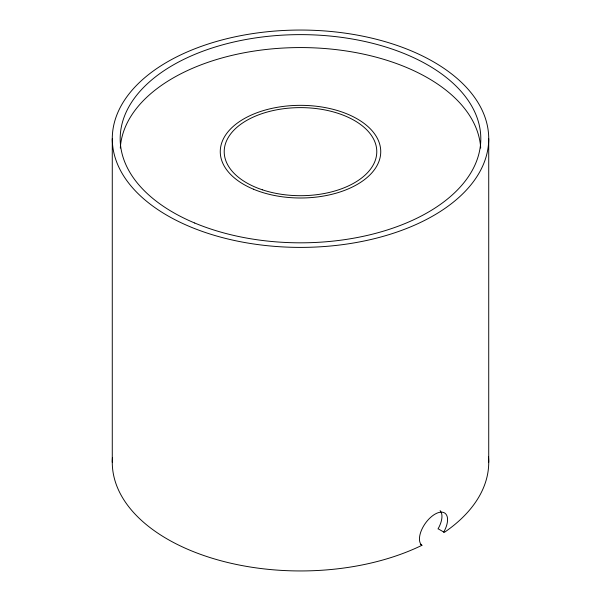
<?xml version="1.0" encoding="UTF-8"?>
<svg xmlns="http://www.w3.org/2000/svg" width="601" height="601" viewBox="0 0 601 601"><rect width="100%" height="100%" fill="white"/><g stroke="black" fill="none" stroke-linecap="round" stroke-linejoin="round"><path stroke-width="0.9" d="M438.707 529.128L444.334 532.373A188.226 108.676 0 0 0 488.508 457M420.309 544.393L421.917 545.317A19.78 10.119 -54.9 0 1 424.764 524.17A19.78 10.119 -54.9 0 1 443.899 512.608A19.78 10.119 -54.9 0 1 443.666 532.193M488.726 138.726A188.226 108.676 0 0 1 206.383 232.835A188.226 108.676 0 0 1 206.383 44.609A188.226 108.676 0 0 1 488.726 138.726L488.726 462.274M112.274 138.726L112.274 462.274M120.305 148.079A180.3 104.093 0 0 1 300.5 47.569A180.3 104.093 0 0 1 480.695 148.079M421.917 545.317A188.226 108.676 0 0 1 217.547 559.824A188.226 108.676 0 0 1 112.447 457.594M440.097 510.625A19.78 10.059 -54.7 0 1 438.009 528.933M253.412 189.18A80.241 46.33 0 0 0 380.313 156.448A80.241 46.33 0 0 0 267.768 109.367A80.241 46.33 0 0 0 253.412 189.18M262.359 189.803A76.282 44.038 0 0 0 376.782 151.662A76.282 44.038 0 0 0 262.359 113.521A76.282 44.038 0 0 0 262.359 189.803M194.701 223.016A180.3 104.093 0 0 0 479.838 149.476A180.3 104.093 0 0 0 226.96 43.678A180.3 104.093 0 0 0 194.701 223.016"/></g></svg>
